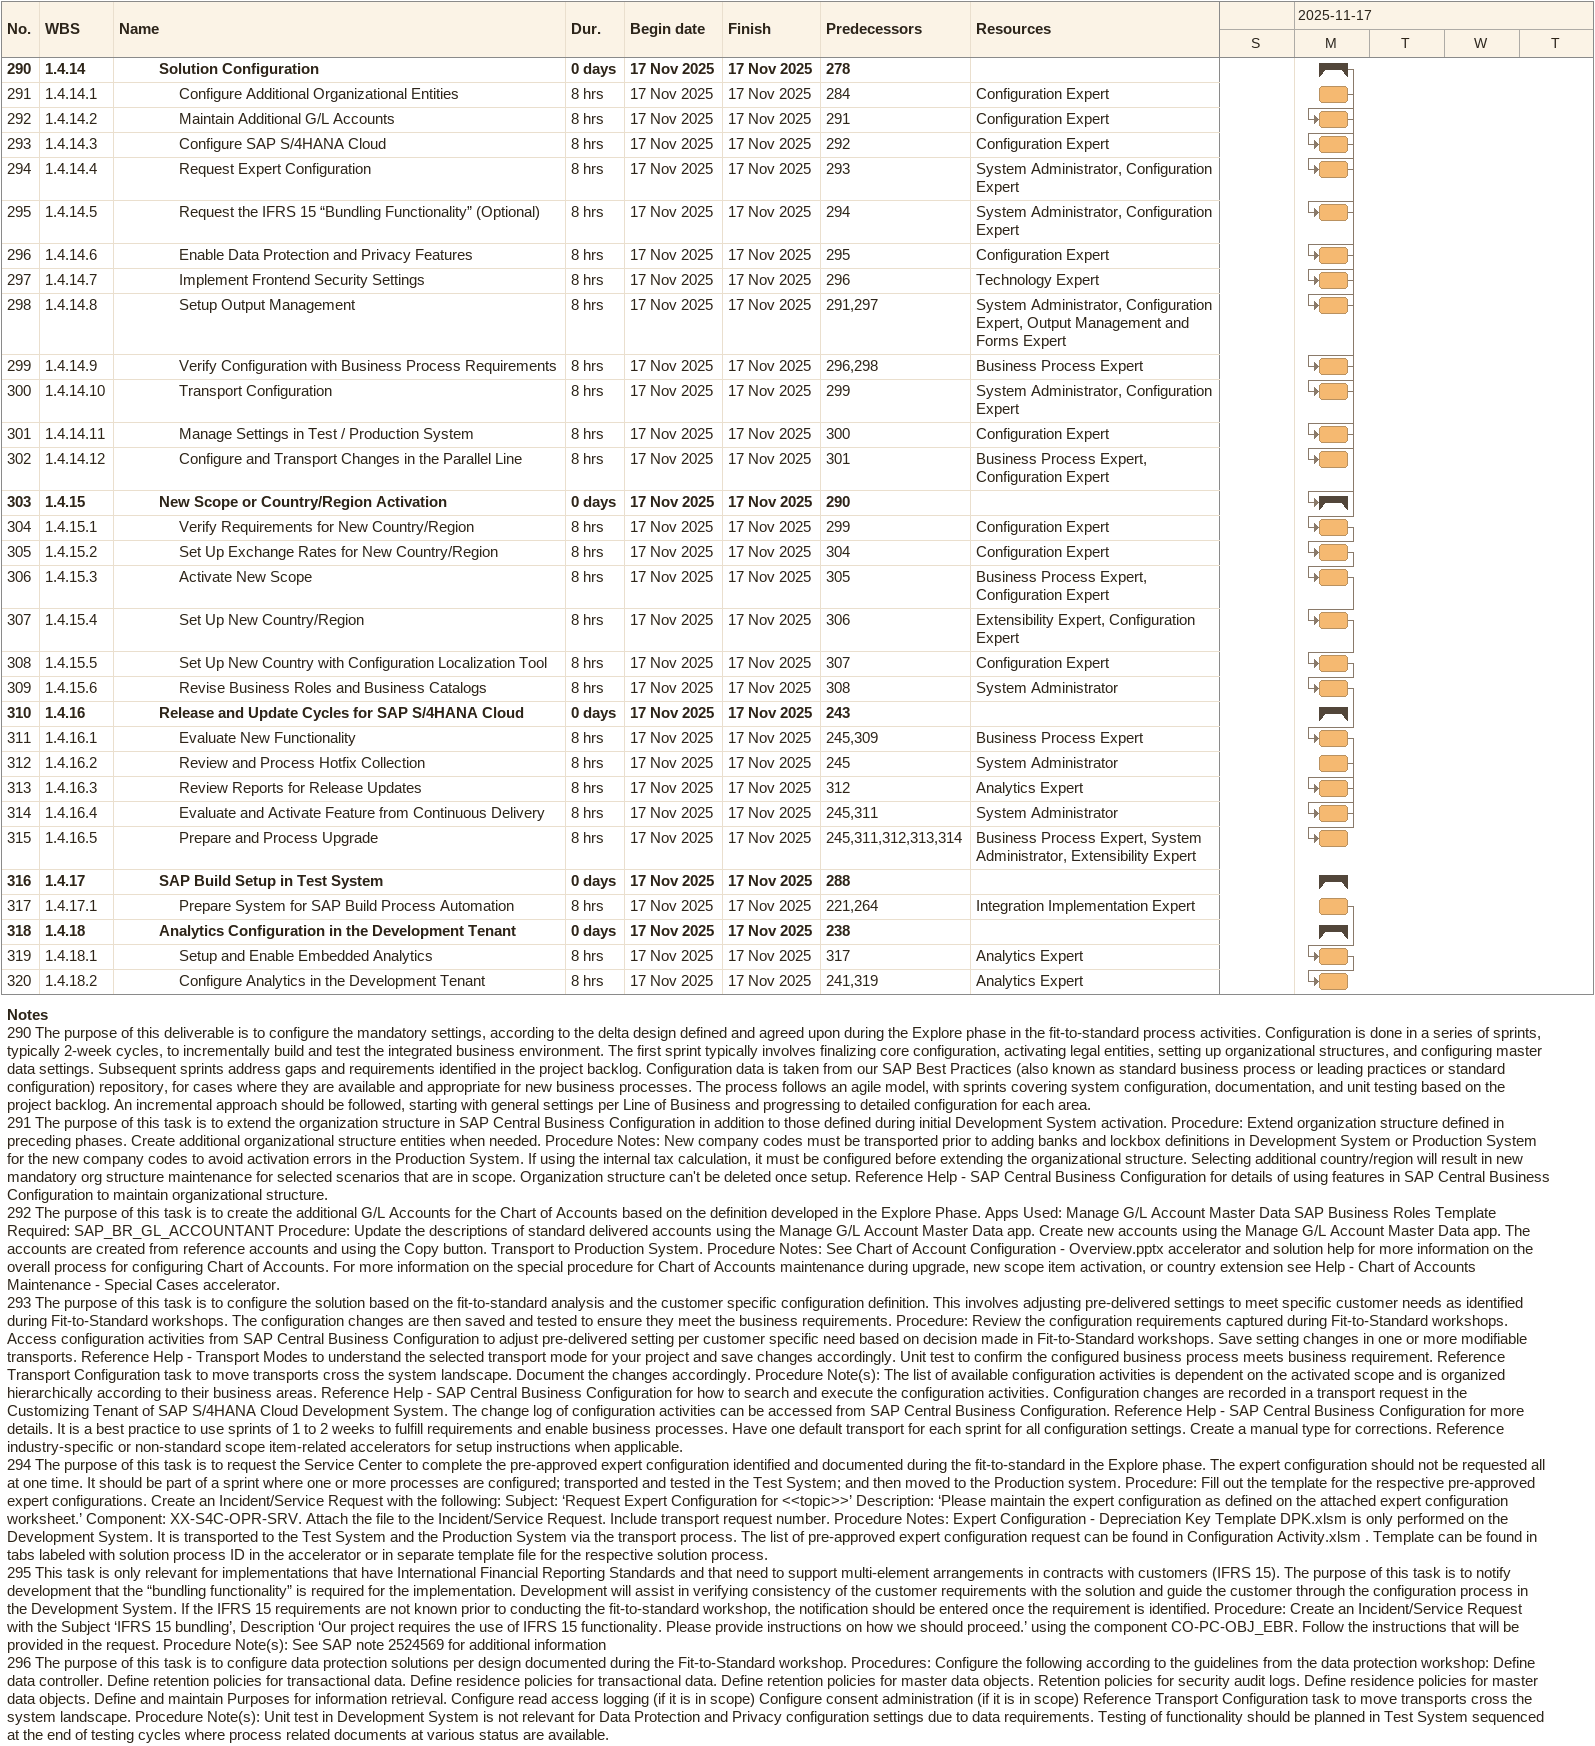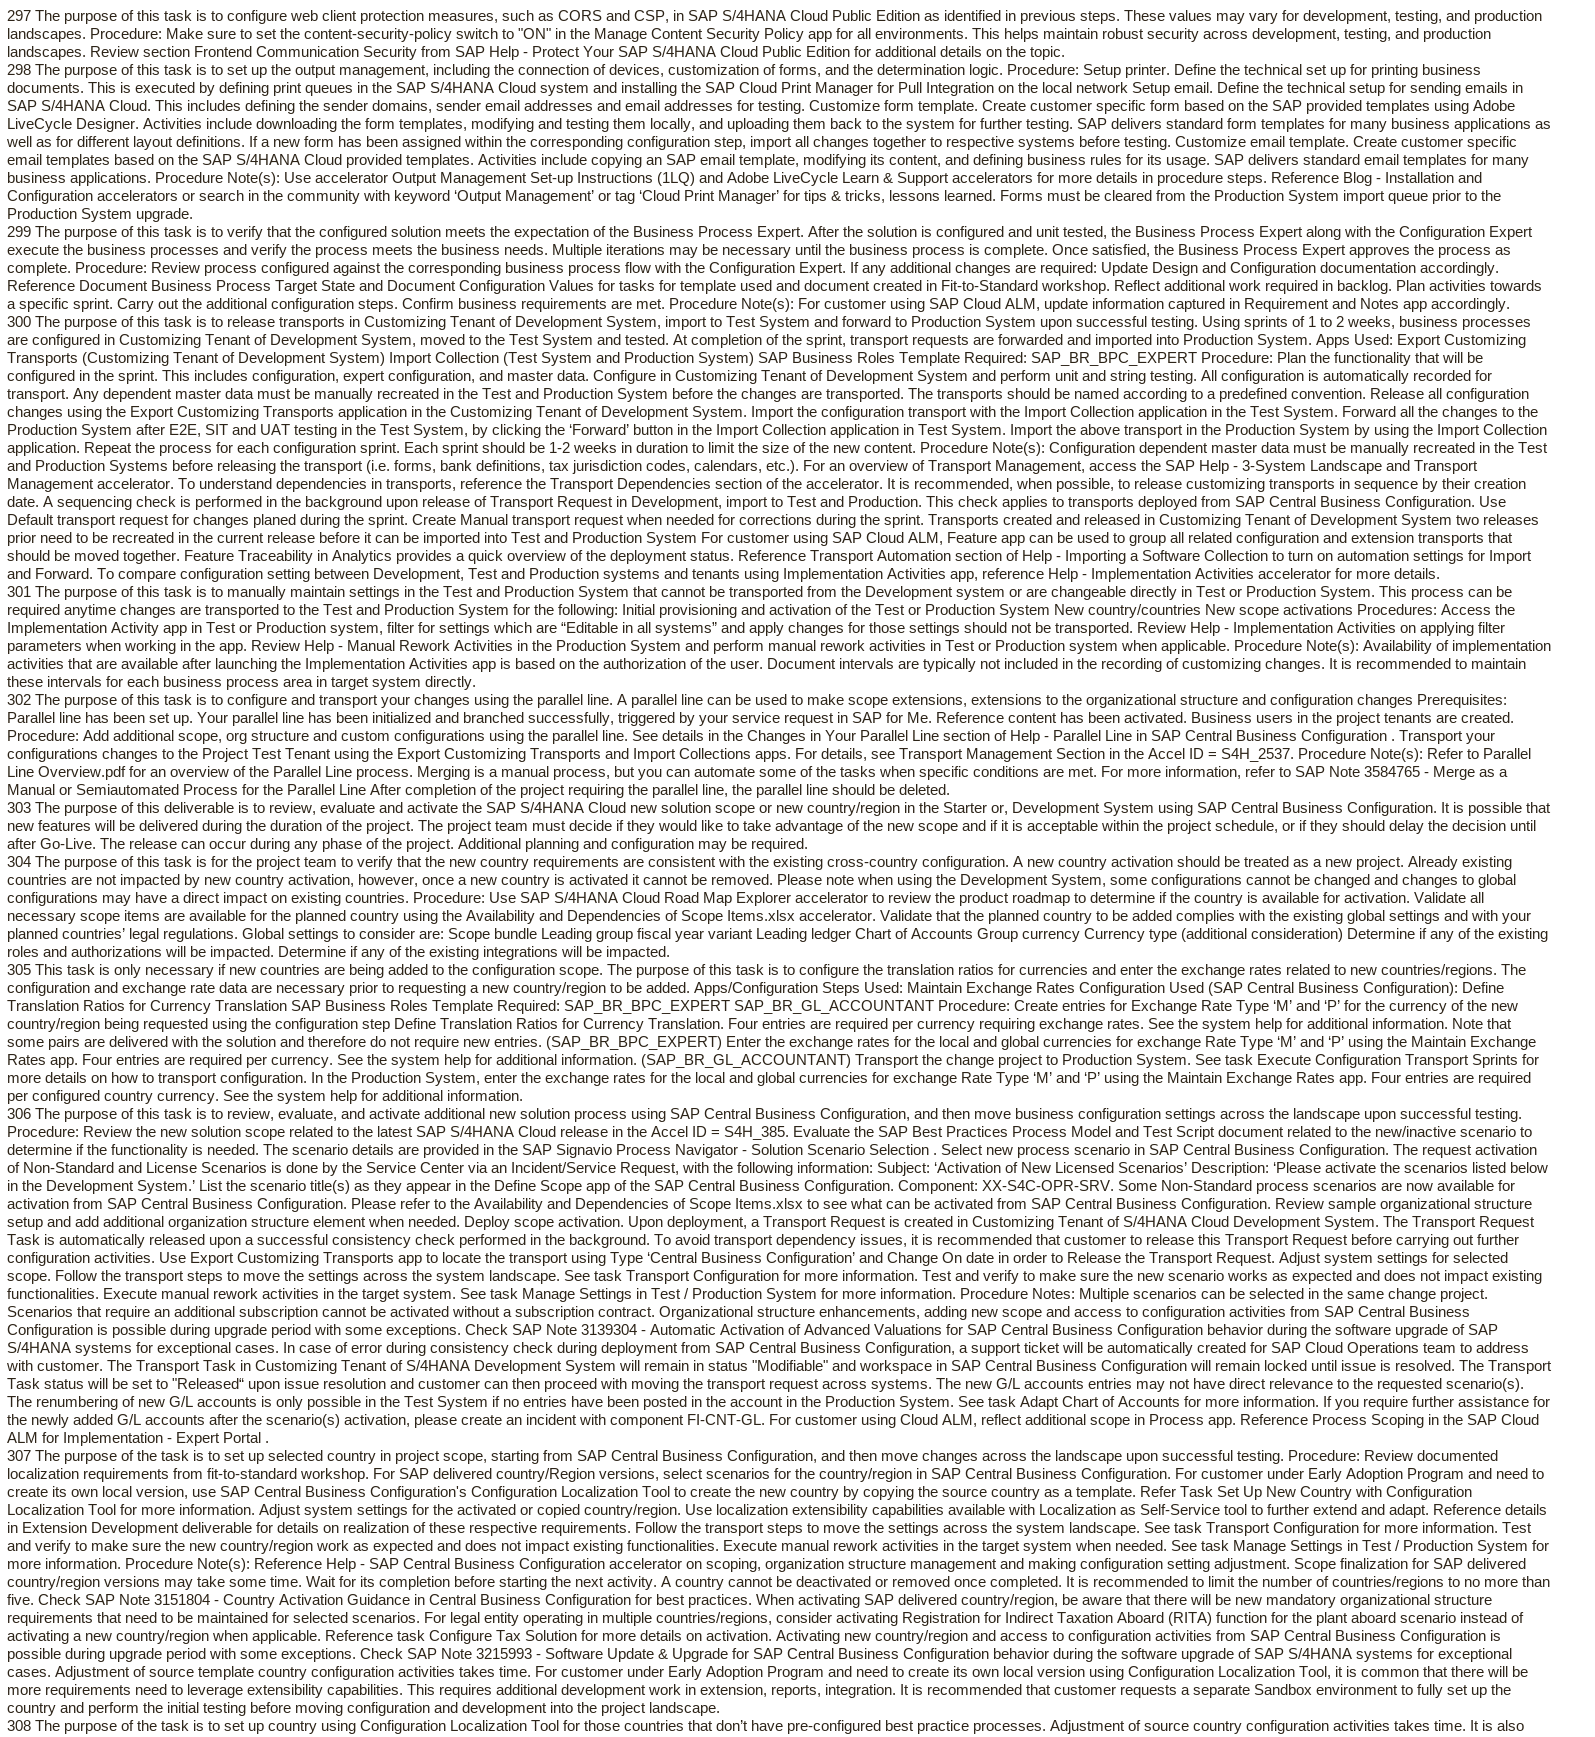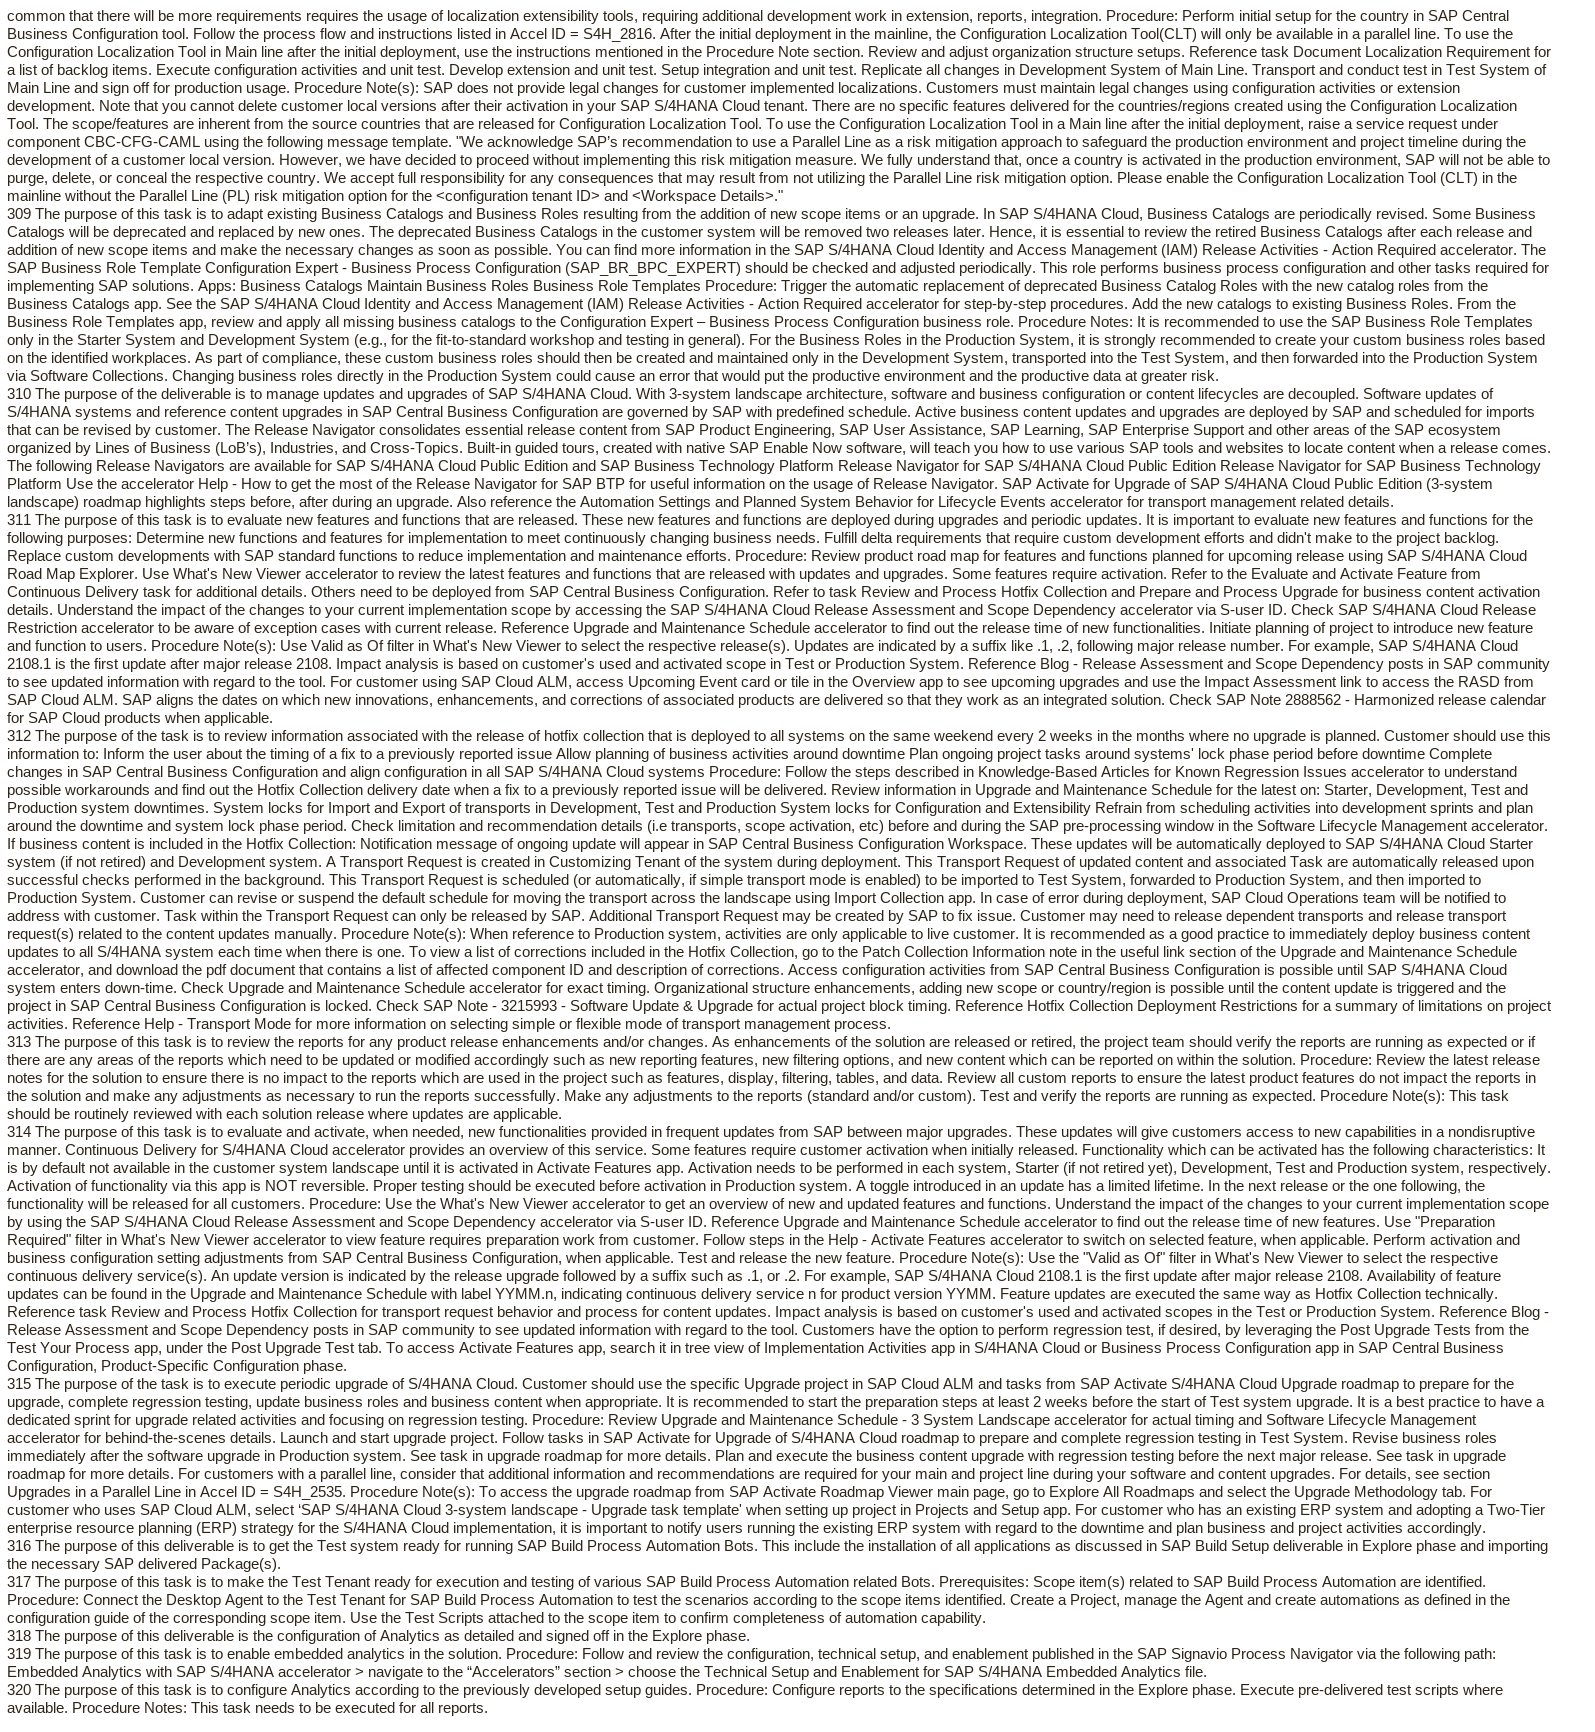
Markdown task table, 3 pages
| ID | WBS | Task | Duration | Start | Finish | Predecessors | Resources |
|---|---|---|---|---|---|---|---|
| 290 | 1.4.14 | **Solution Configuration** | 0d | 2025-11-17 | 2025-11-17 | 278 |  |
| 291 | 1.4.14.1 | Configure Additional Organizational Entities | 8h | 2025-11-17 | 2025-11-17 | 284 | Configuration Expert |
| 292 | 1.4.14.2 | Maintain Additional G/L Accounts | 8h | 2025-11-17 | 2025-11-17 | 291 | Configuration Expert |
| 293 | 1.4.14.3 | Configure SAP S/4HANA Cloud | 8h | 2025-11-17 | 2025-11-17 | 292 | Configuration Expert |
| 294 | 1.4.14.4 | Request Expert Configuration | 8h | 2025-11-17 | 2025-11-17 | 293 | System Administrator, Configuration Expert |
| 295 | 1.4.14.5 | Request the IFRS 15 “Bundling Functionality” (Optional) | 8h | 2025-11-17 | 2025-11-17 | 294 | System Administrator, Configuration Expert |
| 296 | 1.4.14.6 | Enable Data Protection and Privacy Features | 8h | 2025-11-17 | 2025-11-17 | 295 | Configuration Expert |
| 297 | 1.4.14.7 | Implement Frontend Security Settings | 8h | 2025-11-17 | 2025-11-17 | 296 | Technology Expert |
| 298 | 1.4.14.8 | Setup Output Management | 8h | 2025-11-17 | 2025-11-17 | 291, 297 | System Administrator, Configuration Expert, Output Management and Forms Expert |
| 299 | 1.4.14.9 | Verify Configuration with Business Process Requirements | 8h | 2025-11-17 | 2025-11-17 | 296, 298 | Business Process Expert |
| 300 | 1.4.14.10 | Transport Configuration | 8h | 2025-11-17 | 2025-11-17 | 299 | System Administrator, Configuration Expert |
| 301 | 1.4.14.11 | Manage Settings in Test / Production System | 8h | 2025-11-17 | 2025-11-17 | 300 | Configuration Expert |
| 302 | 1.4.14.12 | Configure and Transport Changes in the Parallel Line | 8h | 2025-11-17 | 2025-11-17 | 301 | Business Process Expert, Configuration Expert |
| 303 | 1.4.15 | **New Scope or Country/Region Activation** | 0d | 2025-11-17 | 2025-11-17 | 290 |  |
| 304 | 1.4.15.1 | Verify Requirements for New Country/Region | 8h | 2025-11-17 | 2025-11-17 | 299 | Configuration Expert |
| 305 | 1.4.15.2 | Set Up Exchange Rates for New Country/Region | 8h | 2025-11-17 | 2025-11-17 | 304 | Configuration Expert |
| 306 | 1.4.15.3 | Activate New Scope | 8h | 2025-11-17 | 2025-11-17 | 305 | Business Process Expert, Configuration Expert |
| 307 | 1.4.15.4 | Set Up New Country/Region | 8h | 2025-11-17 | 2025-11-17 | 306 | Extensibility Expert, Configuration Expert |
| 308 | 1.4.15.5 | Set Up New Country with Configuration Localization Tool | 8h | 2025-11-17 | 2025-11-17 | 307 | Configuration Expert |
| 309 | 1.4.15.6 | Revise Business Roles and Business Catalogs | 8h | 2025-11-17 | 2025-11-17 | 308 | System Administrator |
| 310 | 1.4.16 | **Release and Update Cycles for SAP S/4HANA Cloud** | 0d | 2025-11-17 | 2025-11-17 | 243 |  |
| 311 | 1.4.16.1 | Evaluate New Functionality | 8h | 2025-11-17 | 2025-11-17 | 245, 309 | Business Process Expert |
| 312 | 1.4.16.2 | Review and Process Hotfix Collection | 8h | 2025-11-17 | 2025-11-17 | 245 | System Administrator |
| 313 | 1.4.16.3 | Review Reports for Release Updates | 8h | 2025-11-17 | 2025-11-17 | 312 | Analytics Expert |
| 314 | 1.4.16.4 | Evaluate and Activate Feature from Continuous Delivery | 8h | 2025-11-17 | 2025-11-17 | 245, 311 | System Administrator |
| 315 | 1.4.16.5 | Prepare and Process Upgrade | 8h | 2025-11-17 | 2025-11-17 | 245, 311, 312, 313, 314 | Business Process Expert, System Administrator, Extensibility Expert |
| 316 | 1.4.17 | **SAP Build Setup in Test System** | 0d | 2025-11-17 | 2025-11-17 | 288 |  |
| 317 | 1.4.17.1 | Prepare System for SAP Build Process Automation | 8h | 2025-11-17 | 2025-11-17 | 221, 264 | Integration Implementation Expert |
| 318 | 1.4.18 | **Analytics Configuration in the Development Tenant** | 0d | 2025-11-17 | 2025-11-17 | 238 |  |
| 319 | 1.4.18.1 | Setup and Enable Embedded Analytics | 8h | 2025-11-17 | 2025-11-17 | 317 | Analytics Expert |
| 320 | 1.4.18.2 | Configure Analytics in the Development Tenant | 8h | 2025-11-17 | 2025-11-17 | 241, 319 | Analytics Expert |

Notes
- 290: The purpose of this deliverable is to configure the mandatory settings, according to the delta design defined and agreed upon during the Explore phase in the fit-to-standard process activities. Configuration is done in a series of sprints, typically 2-week cycles, to incrementally build and test the integrated business environment. The first sprint typically involves finalizing core configuration, activating legal entities, setting up organizational structures, and configuring master data settings. Subsequent sprints address gaps and requirements identified in the project backlog. Configuration data is taken from our SAP Best Practices (also known as standard business process or leading practices or standard configuration) repository, for cases where they are available and appropriate for new business processes. The process follows an agile model, with sprints covering system configuration, documentation, and unit testing based on the project backlog. An incremental approach should be followed, starting with general settings per Line of Business and progressing to detailed configuration for each area.
- 291: The purpose of this task is to extend the organization structure in SAP Central Business Configuration in addition to those defined during initial Development System activation. Procedure: Extend organization structure defined in preceding phases. Create additional organizational structure entities when needed. Procedure Notes: New company codes must be transported prior to adding banks and lockbox definitions in Development System or Production System for the new company codes to avoid activation errors in the Production System. If using the internal tax calculation, it must be configured before extending the organizational structure. Selecting additional country/region will result in new mandatory org structure maintenance for selected scenarios that are in scope. Organization structure can't be deleted once setup. Reference Help - SAP Central Business Configuration for details of using features in SAP Central Business Configuration to maintain organizational structure.
- 292: The purpose of this task is to create the additional G/L Accounts for the Chart of Accounts based on the definition developed in the Explore Phase. Apps Used: Manage G/L Account Master Data SAP Business Roles Template Required: SAP_BR_GL_ACCOUNTANT Procedure: Update the descriptions of standard delivered accounts using the Manage G/L Account Master Data app. Create new accounts using the Manage G/L Account Master Data app. The accounts are created from reference accounts and using the Copy button. Transport to Production System. Procedure Notes: See Chart of Account Configuration - Overview.pptx accelerator and solution help for more information on the overall process for configuring Chart of Accounts. For more information on the special procedure for Chart of Accounts maintenance during upgrade, new scope item activation, or country extension see Help - Chart of Accounts Maintenance - Special Cases accelerator.
- 293: The purpose of this task is to configure the solution based on the fit-to-standard analysis and the customer specific configuration definition. This involves adjusting pre-delivered settings to meet specific customer needs as identified during Fit-to-Standard workshops. The configuration changes are then saved and tested to ensure they meet the business requirements. Procedure: Review the configuration requirements captured during Fit-to-Standard workshops. Access configuration activities from SAP Central Business Configuration to adjust pre-delivered setting per customer specific need based on decision made in Fit-to-Standard workshops. Save setting changes in one or more modifiable transports. Reference Help - Transport Modes to understand the selected transport mode for your project and save changes accordingly. Unit test to confirm the configured business process meets business requirement. Reference Transport Configuration task to move transports cross the system landscape. Document the changes accordingly. Procedure Note(s): The list of available configuration activities is dependent on the activated scope and is organized hierarchically according to their business areas. Reference Help - SAP Central Business Configuration for how to search and execute the configuration activities. Configuration changes are recorded in a transport request in the Customizing Tenant of SAP S/4HANA Cloud Development System. The change log of configuration activities can be accessed from SAP Central Business Configuration. Reference Help - SAP Central Business Configuration for more details. It is a best practice to use sprints of 1 to 2 weeks to fulfill requirements and enable business processes. Have one default transport for each sprint for all configuration settings. Create a manual type for corrections. Reference industry-specific or non-standard scope item-related accelerators for setup instructions when applicable.
- 294: The purpose of this task is to request the Service Center to complete the pre-approved expert configuration identified and documented during the fit-to-standard in the Explore phase. The expert configuration should not be requested all at one time. It should be part of a sprint where one or more processes are configured; transported and tested in the Test System; and then moved to the Production system. Procedure: Fill out the template for the respective pre-approved expert configurations. Create an Incident/Service Request with the following: Subject: ‘Request Expert Configuration for <<topic>>’ Description: ‘Please maintain the expert configuration as defined on the attached expert configuration worksheet.’ Component: XX-S4C-OPR-SRV. Attach the file to the Incident/Service Request. Include transport request number. Procedure Notes: Expert Configuration - Depreciation Key Template DPK.xlsm is only performed on the Development System. It is transported to the Test System and the Production System via the transport process. The list of pre-approved expert configuration request can be found in Configuration Activity.xlsm . Template can be found in tabs labeled with solution process ID in the accelerator or in separate template file for the respective solution process.
- 295: This task is only relevant for implementations that have International Financial Reporting Standards and that need to support multi-element arrangements in contracts with customers (IFRS 15). The purpose of this task is to notify development that the “bundling functionality” is required for the implementation. Development will assist in verifying consistency of the customer requirements with the solution and guide the customer through the configuration process in the Development System. If the IFRS 15 requirements are not known prior to conducting the fit-to-standard workshop, the notification should be entered once the requirement is identified. Procedure: Create an Incident/Service Request with the Subject ‘IFRS 15 bundling’, Description ‘Our project requires the use of IFRS 15 functionality. Please provide instructions on how we should proceed.’ using the component CO-PC-OBJ_EBR. Follow the instructions that will be provided in the request. Procedure Note(s): See SAP note 2524569 for additional information
- 296: The purpose of this task is to configure data protection solutions per design documented during the Fit-to-Standard workshop. Procedures: Configure the following according to the guidelines from the data protection workshop: Define data controller. Define retention policies for transactional data. Define residence policies for transactional data. Define retention policies for master data objects. Retention policies for security audit logs. Define residence policies for master data objects. Define and maintain Purposes for information retrieval. Configure read access logging (if it is in scope) Configure consent administration (if it is in scope) Reference Transport Configuration task to move transports cross the system landscape. Procedure Note(s): Unit test in Development System is not relevant for Data Protection and Privacy configuration settings due to data requirements. Testing of functionality should be planned in Test System sequenced at the end of testing cycles where process related documents at various status are available.
- 297: The purpose of this task is to configure web client protection measures, such as CORS and CSP, in SAP S/4HANA Cloud Public Edition as identified in previous steps. These values may vary for development, testing, and production landscapes. Procedure: Make sure to set the content-security-policy switch to "ON" in the Manage Content Security Policy app for all environments. This helps maintain robust security across development, testing, and production landscapes. Review section Frontend Communication Security from SAP Help - Protect Your SAP S/4HANA Cloud Public Edition for additional details on the topic.
- 298: The purpose of this task is to set up the output management, including the connection of devices, customization of forms, and the determination logic. Procedure: Setup printer. Define the technical set up for printing business documents. This is executed by defining print queues in the SAP S/4HANA Cloud system and installing the SAP Cloud Print Manager for Pull Integration on the local network Setup email. Define the technical setup for sending emails in SAP S/4HANA Cloud. This includes defining the sender domains, sender email addresses and email addresses for testing. Customize form template. Create customer specific form based on the SAP provided templates using Adobe LiveCycle Designer. Activities include downloading the form templates, modifying and testing them locally, and uploading them back to the system for further testing. SAP delivers standard form templates for many business applications as well as for different layout definitions. If a new form has been assigned within the corresponding configuration step, import all changes together to respective systems before testing. Customize email template. Create customer specific email templates based on the SAP S/4HANA Cloud provided templates. Activities include copying an SAP email template, modifying its content, and defining business rules for its usage. SAP delivers standard email templates for many business applications. Procedure Note(s): Use accelerator Output Management Set-up Instructions (1LQ) and Adobe LiveCycle Learn & Support accelerators for more details in procedure steps. Reference Blog - Installation and Configuration accelerators or search in the community with keyword ‘Output Management’ or tag ‘Cloud Print Manager’ for tips & tricks, lessons learned. Forms must be cleared from the Production System import queue prior to the Production System upgrade.
- 299: The purpose of this task is to verify that the configured solution meets the expectation of the Business Process Expert. After the solution is configured and unit tested, the Business Process Expert along with the Configuration Expert execute the business processes and verify the process meets the business needs. Multiple iterations may be necessary until the business process is complete. Once satisfied, the Business Process Expert approves the process as complete. Procedure: Review process configured against the corresponding business process flow with the Configuration Expert. If any additional changes are required: Update Design and Configuration documentation accordingly. Reference Document Business Process Target State and Document Configuration Values for tasks for template used and document created in Fit-to-Standard workshop. Reflect additional work required in backlog. Plan activities towards a specific sprint. Carry out the additional configuration steps. Confirm business requirements are met. Procedure Note(s): For customer using SAP Cloud ALM, update information captured in Requirement and Notes app accordingly.
- 300: The purpose of this task is to release transports in Customizing Tenant of Development System, import to Test System and forward to Production System upon successful testing. Using sprints of 1 to 2 weeks, business processes are configured in Customizing Tenant of Development System, moved to the Test System and tested. At completion of the sprint, transport requests are forwarded and imported into Production System. Apps Used: Export Customizing Transports (Customizing Tenant of Development System) Import Collection (Test System and Production System) SAP Business Roles Template Required: SAP_BR_BPC_EXPERT Procedure: Plan the functionality that will be configured in the sprint. This includes configuration, expert configuration, and master data. Configure in Customizing Tenant of Development System and perform unit and string testing. All configuration is automatically recorded for transport. Any dependent master data must be manually recreated in the Test and Production System before the changes are transported. The transports should be named according to a predefined convention. Release all configuration changes using the Export Customizing Transports application in the Customizing Tenant of Development System. Import the configuration transport with the Import Collection application in the Test System. Forward all the changes to the Production System after E2E, SIT and UAT testing in the Test System, by clicking the ‘Forward’ button in the Import Collection application in Test System. Import the above transport in the Production System by using the Import Collection application. Repeat the process for each configuration sprint. Each sprint should be 1-2 weeks in duration to limit the size of the new content. Procedure Note(s): Configuration dependent master data must be manually recreated in the Test and Production Systems before releasing the transport (i.e. forms, bank definitions, tax jurisdiction codes, calendars, etc.). For an overview of Transport Management, access the SAP Help - 3-System Landscape and Transport Management accelerator. To understand dependencies in transports, reference the Transport Dependencies section of the accelerator. It is recommended, when possible, to release customizing transports in sequence by their creation date. A sequencing check is performed in the background upon release of Transport Request in Development, import to Test and Production. This check applies to transports deployed from SAP Central Business Configuration. Use Default transport request for changes planed during the sprint. Create Manual transport request when needed for corrections during the sprint. Transports created and released in Customizing Tenant of Development System two releases prior need to be recreated in the current release before it can be imported into Test and Production System For customer using SAP Cloud ALM, Feature app can be used to group all related configuration and extension transports that should be moved together. Feature Traceability in Analytics provides a quick overview of the deployment status. Reference Transport Automation section of Help - Importing a Software Collection to turn on automation settings for Import and Forward. To compare configuration setting between Development, Test and Production systems and tenants using Implementation Activities app, reference Help - Implementation Activities accelerator for more details.
- 301: The purpose of this task is to manually maintain settings in the Test and Production System that cannot be transported from the Development system or are changeable directly in Test or Production System. This process can be required anytime changes are transported to the Test and Production System for the following: Initial provisioning and activation of the Test or Production System New country/countries New scope activations Procedures: Access the Implementation Activity app in Test or Production system, filter for settings which are “Editable in all systems” and apply changes for those settings should not be transported. Review Help - Implementation Activities on applying filter parameters when working in the app. Review Help - Manual Rework Activities in the Production System and perform manual rework activities in Test or Production system when applicable. Procedure Note(s): Availability of implementation activities that are available after launching the Implementation Activities app is based on the authorization of the user. Document intervals are typically not included in the recording of customizing changes. It is recommended to maintain these intervals for each business process area in target system directly.
- 302: The purpose of this task is to configure and transport your changes using the parallel line. A parallel line can be used to make scope extensions, extensions to the organizational structure and configuration changes Prerequisites: Parallel line has been set up. Your parallel line has been initialized and branched successfully, triggered by your service request in SAP for Me. Reference content has been activated. Business users in the project tenants are created. Procedure: Add additional scope, org structure and custom configurations using the parallel line. See details in the Changes in Your Parallel Line section of Help - Parallel Line in SAP Central Business Configuration . Transport your configurations changes to the Project Test Tenant using the Export Customizing Transports and Import Collections apps. For details, see Transport Management Section in the Accel ID = S4H_2537. Procedure Note(s): Refer to Parallel Line Overview.pdf for an overview of the Parallel Line process. Merging is a manual process, but you can automate some of the tasks when specific conditions are met. For more information, refer to SAP Note 3584765 - Merge as a Manual or Semiautomated Process for the Parallel Line After completion of the project requiring the parallel line, the parallel line should be deleted.
- 303: The purpose of this deliverable is to review, evaluate and activate the SAP S/4HANA Cloud new solution scope or new country/region in the Starter or, Development System using SAP Central Business Configuration. It is possible that new features will be delivered during the duration of the project. The project team must decide if they would like to take advantage of the new scope and if it is acceptable within the project schedule, or if they should delay the decision until after Go-Live. The release can occur during any phase of the project. Additional planning and configuration may be required.
- 304: The purpose of this task is for the project team to verify that the new country requirements are consistent with the existing cross-country configuration. A new country activation should be treated as a new project. Already existing countries are not impacted by new country activation, however, once a new country is activated it cannot be removed. Please note when using the Development System, some configurations cannot be changed and changes to global configurations may have a direct impact on existing countries. Procedure: Use SAP S/4HANA Cloud Road Map Explorer accelerator to review the product roadmap to determine if the country is available for activation. Validate all necessary scope items are available for the planned country using the Availability and Dependencies of Scope Items.xlsx accelerator. Validate that the planned country to be added complies with the existing global settings and with your planned countries’ legal regulations. Global settings to consider are: Scope bundle Leading group fiscal year variant Leading ledger Chart of Accounts Group currency Currency type (additional consideration) Determine if any of the existing roles and authorizations will be impacted. Determine if any of the existing integrations will be impacted.
- 305: This task is only necessary if new countries are being added to the configuration scope. The purpose of this task is to configure the translation ratios for currencies and enter the exchange rates related to new countries/regions. The configuration and exchange rate data are necessary prior to requesting a new country/region to be added. Apps/Configuration Steps Used: Maintain Exchange Rates Configuration Used (SAP Central Business Configuration): Define Translation Ratios for Currency Translation SAP Business Roles Template Required: SAP_BR_BPC_EXPERT SAP_BR_GL_ACCOUNTANT Procedure: Create entries for Exchange Rate Type ‘M’ and ‘P’ for the currency of the new country/region being requested using the configuration step Define Translation Ratios for Currency Translation. Four entries are required per currency requiring exchange rates. See the system help for additional information. Note that some pairs are delivered with the solution and therefore do not require new entries. (SAP_BR_BPC_EXPERT) Enter the exchange rates for the local and global currencies for exchange Rate Type ‘M’ and ‘P’ using the Maintain Exchange Rates app. Four entries are required per currency. See the system help for additional information. (SAP_BR_GL_ACCOUNTANT) Transport the change project to Production System. See task Execute Configuration Transport Sprints for more details on how to transport configuration. In the Production System, enter the exchange rates for the local and global currencies for exchange Rate Type ‘M’ and ‘P’ using the Maintain Exchange Rates app. Four entries are required per configured country currency. See the system help for additional information.
- 306: The purpose of this task is to review, evaluate, and activate additional new solution process using SAP Central Business Configuration, and then move business configuration settings across the landscape upon successful testing. Procedure: Review the new solution scope related to the latest SAP S/4HANA Cloud release in the Accel ID = S4H_385. Evaluate the SAP Best Practices Process Model and Test Script document related to the new/inactive scenario to determine if the functionality is needed. The scenario details are provided in the SAP Signavio Process Navigator - Solution Scenario Selection . Select new process scenario in SAP Central Business Configuration. The request activation of Non-Standard and License Scenarios is done by the Service Center via an Incident/Service Request, with the following information: Subject: ‘Activation of New Licensed Scenarios’ Description: ‘Please activate the scenarios listed below in the Development System.’ List the scenario title(s) as they appear in the Define Scope app of the SAP Central Business Configuration. Component: XX-S4C-OPR-SRV. Some Non-Standard process scenarios are now available for activation from SAP Central Business Configuration. Please refer to the Availability and Dependencies of Scope Items.xlsx to see what can be activated from SAP Central Business Configuration. Review sample organizational structure setup and add additional organization structure element when needed. Deploy scope activation. Upon deployment, a Transport Request is created in Customizing Tenant of S/4HANA Cloud Development System. The Transport Request Task is automatically released upon a successful consistency check performed in the background. To avoid transport dependency issues, it is recommended that customer to release this Transport Request before carrying out further configuration activities. Use Export Customizing Transports app to locate the transport using Type ‘Central Business Configuration’ and Change On date in order to Release the Transport Request. Adjust system settings for selected scope. Follow the transport steps to move the settings across the system landscape. See task Transport Configuration for more information. Test and verify to make sure the new scenario works as expected and does not impact existing functionalities. Execute manual rework activities in the target system. See task Manage Settings in Test / Production System for more information. Procedure Notes: Multiple scenarios can be selected in the same change project. Scenarios that require an additional subscription cannot be activated without a subscription contract. Organizational structure enhancements, adding new scope and access to configuration activities from SAP Central Business Configuration is possible during upgrade period with some exceptions. Check SAP Note 3139304 - Automatic Activation of Advanced Valuations for SAP Central Business Configuration behavior during the software upgrade of SAP S/4HANA systems for exceptional cases. In case of error during consistency check during deployment from SAP Central Business Configuration, a support ticket will be automatically created for SAP Cloud Operations team to address with customer. The Transport Task in Customizing Tenant of S/4HANA Development System will remain in status "Modifiable" and workspace in SAP Central Business Configuration will remain locked until issue is resolved. The Transport Task status will be set to "Released“ upon issue resolution and customer can then proceed with moving the transport request across systems. The new G/L accounts entries may not have direct relevance to the requested scenario(s). The renumbering of new G/L accounts is only possible in the Test System if no entries have been posted in the account in the Production System. See task Adapt Chart of Accounts for more information. If you require further assistance for the newly added G/L accounts after the scenario(s) activation, please create an incident with component FI-CNT-GL. For customer using Cloud ALM, reflect additional scope in Process app. Reference Process Scoping in the SAP Cloud ALM for Implementation - Expert Portal .
- 307: The purpose of the task is to set up selected country in project scope, starting from SAP Central Business Configuration, and then move changes across the landscape upon successful testing. Procedure: Review documented localization requirements from fit-to-standard workshop. For SAP delivered country/Region versions, select scenarios for the country/region in SAP Central Business Configuration. For customer under Early Adoption Program and need to create its own local version, use SAP Central Business Configuration's Configuration Localization Tool to create the new country by copying the source country as a template. Refer Task Set Up New Country with Configuration Localization Tool for more information. Adjust system settings for the activated or copied country/region. Use localization extensibility capabilities available with Localization as Self-Service tool to further extend and adapt. Reference details in Extension Development deliverable for details on realization of these respective requirements. Follow the transport steps to move the settings across the system landscape. See task Transport Configuration for more information. Test and verify to make sure the new country/region work as expected and does not impact existing functionalities. Execute manual rework activities in the target system when needed. See task Manage Settings in Test / Production System for more information. Procedure Note(s): Reference Help - SAP Central Business Configuration accelerator on scoping, organization structure management and making configuration setting adjustment. Scope finalization for SAP delivered country/region versions may take some time. Wait for its completion before starting the next activity. A country cannot be deactivated or removed once completed. It is recommended to limit the number of countries/regions to no more than five. Check SAP Note 3151804 - Country Activation Guidance in Central Business Configuration for best practices. When activating SAP delivered country/region, be aware that there will be new mandatory organizational structure requirements that need to be maintained for selected scenarios. For legal entity operating in multiple countries/regions, consider activating Registration for Indirect Taxation Aboard (RITA) function for the plant aboard scenario instead of activating a new country/region when applicable. Reference task Configure Tax Solution for more details on activation. Activating new country/region and access to configuration activities from SAP Central Business Configuration is possible during upgrade period with some exceptions. Check SAP Note 3215993 - Software Update & Upgrade for SAP Central Business Configuration behavior during the software upgrade of SAP S/4HANA systems for exceptional cases. Adjustment of source template country configuration activities takes time. For customer under Early Adoption Program and need to create its own local version using Configuration Localization Tool, it is common that there will be more requirements need to leverage extensibility capabilities. This requires additional development work in extension, reports, integration. It is recommended that customer requests a separate Sandbox environment to fully set up the country and perform the initial testing before moving configuration and development into the project landscape.
- 308: The purpose of the task is to set up country using Configuration Localization Tool for those countries that don’t have pre-configured best practice processes. Adjustment of source country configuration activities takes time. It is also common that there will be more requirements requires the usage of localization extensibility tools, requiring additional development work in extension, reports, integration. Procedure: Perform initial setup for the country in SAP Central Business Configuration tool. Follow the process flow and instructions listed in Accel ID = S4H_2816. After the initial deployment in the mainline, the Configuration Localization Tool(CLT) will only be available in a parallel line. To use the Configuration Localization Tool in Main line after the initial deployment, use the instructions mentioned in the Procedure Note section. Review and adjust organization structure setups. Reference task Document Localization Requirement for a list of backlog items. Execute configuration activities and unit test. Develop extension and unit test. Setup integration and unit test. Replicate all changes in Development System of Main Line. Transport and conduct test in Test System of Main Line and sign off for production usage. Procedure Note(s): SAP does not provide legal changes for customer implemented localizations. Customers must maintain legal changes using configuration activities or extension development. Note that you cannot delete customer local versions after their activation in your SAP S/4HANA Cloud tenant. There are no specific features delivered for the countries/regions created using the Configuration Localization Tool. The scope/features are inherent from the source countries that are released for Configuration Localization Tool. To use the Configuration Localization Tool in a Main line after the initial deployment, raise a service request under component CBC-CFG-CAML using the following message template. "We acknowledge SAP’s recommendation to use a Parallel Line as a risk mitigation approach to safeguard the production environment and project timeline during the development of a customer local version. However, we have decided to proceed without implementing this risk mitigation measure. We fully understand that, once a country is activated in the production environment, SAP will not be able to purge, delete, or conceal the respective country. We accept full responsibility for any consequences that may result from not utilizing the Parallel Line risk mitigation option. Please enable the Configuration Localization Tool (CLT) in the mainline without the Parallel Line (PL) risk mitigation option for the <configuration tenant ID> and <Workspace Details>."
- 309: The purpose of this task is to adapt existing Business Catalogs and Business Roles resulting from the addition of new scope items or an upgrade. In SAP S/4HANA Cloud, Business Catalogs are periodically revised. Some Business Catalogs will be deprecated and replaced by new ones. The deprecated Business Catalogs in the customer system will be removed two releases later. Hence, it is essential to review the retired Business Catalogs after each release and addition of new scope items and make the necessary changes as soon as possible. You can find more information in the SAP S/4HANA Cloud Identity and Access Management (IAM) Release Activities - Action Required accelerator. The SAP Business Role Template Configuration Expert - Business Process Configuration (SAP_BR_BPC_EXPERT) should be checked and adjusted periodically. This role performs business process configuration and other tasks required for implementing SAP solutions. Apps: Business Catalogs Maintain Business Roles Business Role Templates Procedure: Trigger the automatic replacement of deprecated Business Catalog Roles with the new catalog roles from the Business Catalogs app. See the SAP S/4HANA Cloud Identity and Access Management (IAM) Release Activities - Action Required accelerator for step-by-step procedures. Add the new catalogs to existing Business Roles. From the Business Role Templates app, review and apply all missing business catalogs to the Configuration Expert – Business Process Configuration business role. Procedure Notes: It is recommended to use the SAP Business Role Templates only in the Starter System and Development System (e.g., for the fit-to-standard workshop and testing in general). For the Business Roles in the Production System, it is strongly recommended to create your custom business roles based on the identified workplaces. As part of compliance, these custom business roles should then be created and maintained only in the Development System, transported into the Test System, and then forwarded into the Production System via Software Collections. Changing business roles directly in the Production System could cause an error that would put the productive environment and the productive data at greater risk.
- 310: The purpose of the deliverable is to manage updates and upgrades of SAP S/4HANA Cloud. With 3-system landscape architecture, software and business configuration or content lifecycles are decoupled. Software updates of S/4HANA systems and reference content upgrades in SAP Central Business Configuration are governed by SAP with predefined schedule. Active business content updates and upgrades are deployed by SAP and scheduled for imports that can be revised by customer. The Release Navigator consolidates essential release content from SAP Product Engineering, SAP User Assistance, SAP Learning, SAP Enterprise Support and other areas of the SAP ecosystem organized by Lines of Business (LoB’s), Industries, and Cross-Topics. Built-in guided tours, created with native SAP Enable Now software, will teach you how to use various SAP tools and websites to locate content when a release comes. The following Release Navigators are available for SAP S/4HANA Cloud Public Edition and SAP Business Technology Platform Release Navigator for SAP S/4HANA Cloud Public Edition Release Navigator for SAP Business Technology Platform Use the accelerator Help - How to get the most of the Release Navigator for SAP BTP for useful information on the usage of Release Navigator. SAP Activate for Upgrade of SAP S/4HANA Cloud Public Edition (3-system landscape) roadmap highlights steps before, after during an upgrade. Also reference the Automation Settings and Planned System Behavior for Lifecycle Events accelerator for transport management related details.
- 311: The purpose of this task is to evaluate new features and functions that are released. These new features and functions are deployed during upgrades and periodic updates. It is important to evaluate new features and functions for the following purposes: Determine new functions and features for implementation to meet continuously changing business needs. Fulfill delta requirements that require custom development efforts and didn't make to the project backlog. Replace custom developments with SAP standard functions to reduce implementation and maintenance efforts. Procedure: Review product road map for features and functions planned for upcoming release using SAP S/4HANA Cloud Road Map Explorer. Use What's New Viewer accelerator to review the latest features and functions that are released with updates and upgrades. Some features require activation. Refer to the Evaluate and Activate Feature from Continuous Delivery task for additional details. Others need to be deployed from SAP Central Business Configuration. Refer to task Review and Process Hotfix Collection and Prepare and Process Upgrade for business content activation details. Understand the impact of the changes to your current implementation scope by accessing the SAP S/4HANA Cloud Release Assessment and Scope Dependency accelerator via S-user ID. Check SAP S/4HANA Cloud Release Restriction accelerator to be aware of exception cases with current release. Reference Upgrade and Maintenance Schedule accelerator to find out the release time of new functionalities. Initiate planning of project to introduce new feature and function to users. Procedure Note(s): Use Valid as Of filter in What's New Viewer to select the respective release(s). Updates are indicated by a suffix like .1, .2, following major release number. For example, SAP S/4HANA Cloud 2108.1 is the first update after major release 2108. Impact analysis is based on customer's used and activated scope in Test or Production System. Reference Blog - Release Assessment and Scope Dependency posts in SAP community to see updated information with regard to the tool. For customer using SAP Cloud ALM, access Upcoming Event card or tile in the Overview app to see upcoming upgrades and use the Impact Assessment link to access the RASD from SAP Cloud ALM. SAP aligns the dates on which new innovations, enhancements, and corrections of associated products are delivered so that they work as an integrated solution. Check SAP Note 2888562 - Harmonized release calendar for SAP Cloud products when applicable.
- 312: The purpose of the task is to review information associated with the release of hotfix collection that is deployed to all systems on the same weekend every 2 weeks in the months where no upgrade is planned. Customer should use this information to: Inform the user about the timing of a fix to a previously reported issue Allow planning of business activities around downtime Plan ongoing project tasks around systems' lock phase period before downtime Complete changes in SAP Central Business Configuration and align configuration in all SAP S/4HANA Cloud systems Procedure: Follow the steps described in Knowledge-Based Articles for Known Regression Issues accelerator to understand possible workarounds and find out the Hotfix Collection delivery date when a fix to a previously reported issue will be delivered. Review information in Upgrade and Maintenance Schedule for the latest on: Starter, Development, Test and Production system downtimes. System locks for Import and Export of transports in Development, Test and Production System locks for Configuration and Extensibility Refrain from scheduling activities into development sprints and plan around the downtime and system lock phase period. Check limitation and recommendation details (i.e transports, scope activation, etc) before and during the SAP pre-processing window in the Software Lifecycle Management accelerator. If business content is included in the Hotfix Collection: Notification message of ongoing update will appear in SAP Central Business Configuration Workspace. These updates will be automatically deployed to SAP S/4HANA Cloud Starter system (if not retired) and Development system. A Transport Request is created in Customizing Tenant of the system during deployment. This Transport Request of updated content and associated Task are automatically released upon successful checks performed in the background. This Transport Request is scheduled (or automatically, if simple transport mode is enabled) to be imported to Test System, forwarded to Production System, and then imported to Production System. Customer can revise or suspend the default schedule for moving the transport across the landscape using Import Collection app. In case of error during deployment, SAP Cloud Operations team will be notified to address with customer. Task within the Transport Request can only be released by SAP. Additional Transport Request may be created by SAP to fix issue. Customer may need to release dependent transports and release transport request(s) related to the content updates manually. Procedure Note(s): When reference to Production system, activities are only applicable to live customer. It is recommended as a good practice to immediately deploy business content updates to all S/4HANA system each time when there is one. To view a list of corrections included in the Hotfix Collection, go to the Patch Collection Information note in the useful link section of the Upgrade and Maintenance Schedule accelerator, and download the pdf document that contains a list of affected component ID and description of corrections. Access configuration activities from SAP Central Business Configuration is possible until SAP S/4HANA Cloud system enters down-time. Check Upgrade and Maintenance Schedule accelerator for exact timing. Organizational structure enhancements, adding new scope or country/region is possible until the content update is triggered and the project in SAP Central Business Configuration is locked. Check SAP Note - 3215993 - Software Update & Upgrade for actual project block timing. Reference Hotfix Collection Deployment Restrictions for a summary of limitations on project activities. Reference Help - Transport Mode for more information on selecting simple or flexible mode of transport management process.
- 313: The purpose of this task is to review the reports for any product release enhancements and/or changes. As enhancements of the solution are released or retired, the project team should verify the reports are running as expected or if there are any areas of the reports which need to be updated or modified accordingly such as new reporting features, new filtering options, and new content which can be reported on within the solution. Procedure: Review the latest release notes for the solution to ensure there is no impact to the reports which are used in the project such as features, display, filtering, tables, and data. Review all custom reports to ensure the latest product features do not impact the reports in the solution and make any adjustments as necessary to run the reports successfully. Make any adjustments to the reports (standard and/or custom). Test and verify the reports are running as expected. Procedure Note(s): This task should be routinely reviewed with each solution release where updates are applicable.
- 314: The purpose of this task is to evaluate and activate, when needed, new functionalities provided in frequent updates from SAP between major upgrades. These updates will give customers access to new capabilities in a nondisruptive manner. Continuous Delivery for S/4HANA Cloud accelerator provides an overview of this service. Some features require customer activation when initially released. Functionality which can be activated has the following characteristics: It is by default not available in the customer system landscape until it is activated in Activate Features app. Activation needs to be performed in each system, Starter (if not retired yet), Development, Test and Production system, respectively. Activation of functionality via this app is NOT reversible. Proper testing should be executed before activation in Production system. A toggle introduced in an update has a limited lifetime. In the next release or the one following, the functionality will be released for all customers. Procedure: Use the What's New Viewer accelerator to get an overview of new and updated features and functions. Understand the impact of the changes to your current implementation scope by using the SAP S/4HANA Cloud Release Assessment and Scope Dependency accelerator via S-user ID. Reference Upgrade and Maintenance Schedule accelerator to find out the release time of new features. Use "Preparation Required" filter in What's New Viewer accelerator to view feature requires preparation work from customer. Follow steps in the Help - Activate Features accelerator to switch on selected feature, when applicable. Perform activation and business configuration setting adjustments from SAP Central Business Configuration, when applicable. Test and release the new feature. Procedure Note(s): Use the "Valid as Of" filter in What's New Viewer to select the respective continuous delivery service(s). An update version is indicated by the release upgrade followed by a suffix such as .1, or .2. For example, SAP S/4HANA Cloud 2108.1 is the first update after major release 2108. Availability of feature updates can be found in the Upgrade and Maintenance Schedule with label YYMM.n, indicating continuous delivery service n for product version YYMM. Feature updates are executed the same way as Hotfix Collection technically. Reference task Review and Process Hotfix Collection for transport request behavior and process for content updates. Impact analysis is based on customer's used and activated scopes in the Test or Production System. Reference Blog - Release Assessment and Scope Dependency posts in SAP community to see updated information with regard to the tool. Customers have the option to perform regression test, if desired, by leveraging the Post Upgrade Tests from the Test Your Process app, under the Post Upgrade Test tab. To access Activate Features app, search it in tree view of Implementation Activities app in S/4HANA Cloud or Business Process Configuration app in SAP Central Business Configuration, Product-Specific Configuration phase.
- 315: The purpose of the task is to execute periodic upgrade of S/4HANA Cloud. Customer should use the specific Upgrade project in SAP Cloud ALM and tasks from SAP Activate S/4HANA Cloud Upgrade roadmap to prepare for the upgrade, complete regression testing, update business roles and business content when appropriate. It is recommended to start the preparation steps at least 2 weeks before the start of Test system upgrade. It is a best practice to have a dedicated sprint for upgrade related activities and focusing on regression testing. Procedure: Review Upgrade and Maintenance Schedule - 3 System Landscape accelerator for actual timing and Software Lifecycle Management accelerator for behind-the-scenes details. Launch and start upgrade project. Follow tasks in SAP Activate for Upgrade of S/4HANA Cloud roadmap to prepare and complete regression testing in Test System. Revise business roles immediately after the software upgrade in Production system. See task in upgrade roadmap for more details. Plan and execute the business content upgrade with regression testing before the next major release. See task in upgrade roadmap for more details. For customers with a parallel line, consider that additional information and recommendations are required for your main and project line during your software and content upgrades. For details, see section Upgrades in a Parallel Line in Accel ID = S4H_2535. Procedure Note(s): To access the upgrade roadmap from SAP Activate Roadmap Viewer main page, go to Explore All Roadmaps and select the Upgrade Methodology tab. For customer who uses SAP Cloud ALM, select ‘SAP S/4HANA Cloud 3-system landscape - Upgrade task template' when setting up project in Projects and Setup app. For customer who has an existing ERP system and adopting a Two-Tier enterprise resource planning (ERP) strategy for the S/4HANA Cloud implementation, it is important to notify users running the existing ERP system with regard to the downtime and plan business and project activities accordingly.
- 316: The purpose of this deliverable is to get the Test system ready for running SAP Build Process Automation Bots. This include the installation of all applications as discussed in SAP Build Setup deliverable in Explore phase and importing the necessary SAP delivered Package(s).
- 317: The purpose of this task is to make the Test Tenant ready for execution and testing of various SAP Build Process Automation related Bots. Prerequisites: Scope item(s) related to SAP Build Process Automation are identified. Procedure: Connect the Desktop Agent to the Test Tenant for SAP Build Process Automation to test the scenarios according to the scope items identified. Create a Project, manage the Agent and create automations as defined in the configuration guide of the corresponding scope item. Use the Test Scripts attached to the scope item to confirm completeness of automation capability.
- 318: The purpose of this deliverable is the configuration of Analytics as detailed and signed off in the Explore phase.
- 319: The purpose of this task is to enable embedded analytics in the solution. Procedure: Follow and review the configuration, technical setup, and enablement published in the SAP Signavio Process Navigator via the following path: Embedded Analytics with SAP S/4HANA accelerator > navigate to the “Accelerators” section > choose the Technical Setup and Enablement for SAP S/4HANA Embedded Analytics file.
- 320: The purpose of this task is to configure Analytics according to the previously developed setup guides. Procedure: Configure reports to the specifications determined in the Explore phase. Execute pre-delivered test scripts where available. Procedure Notes: This task needs to be executed for all reports.
